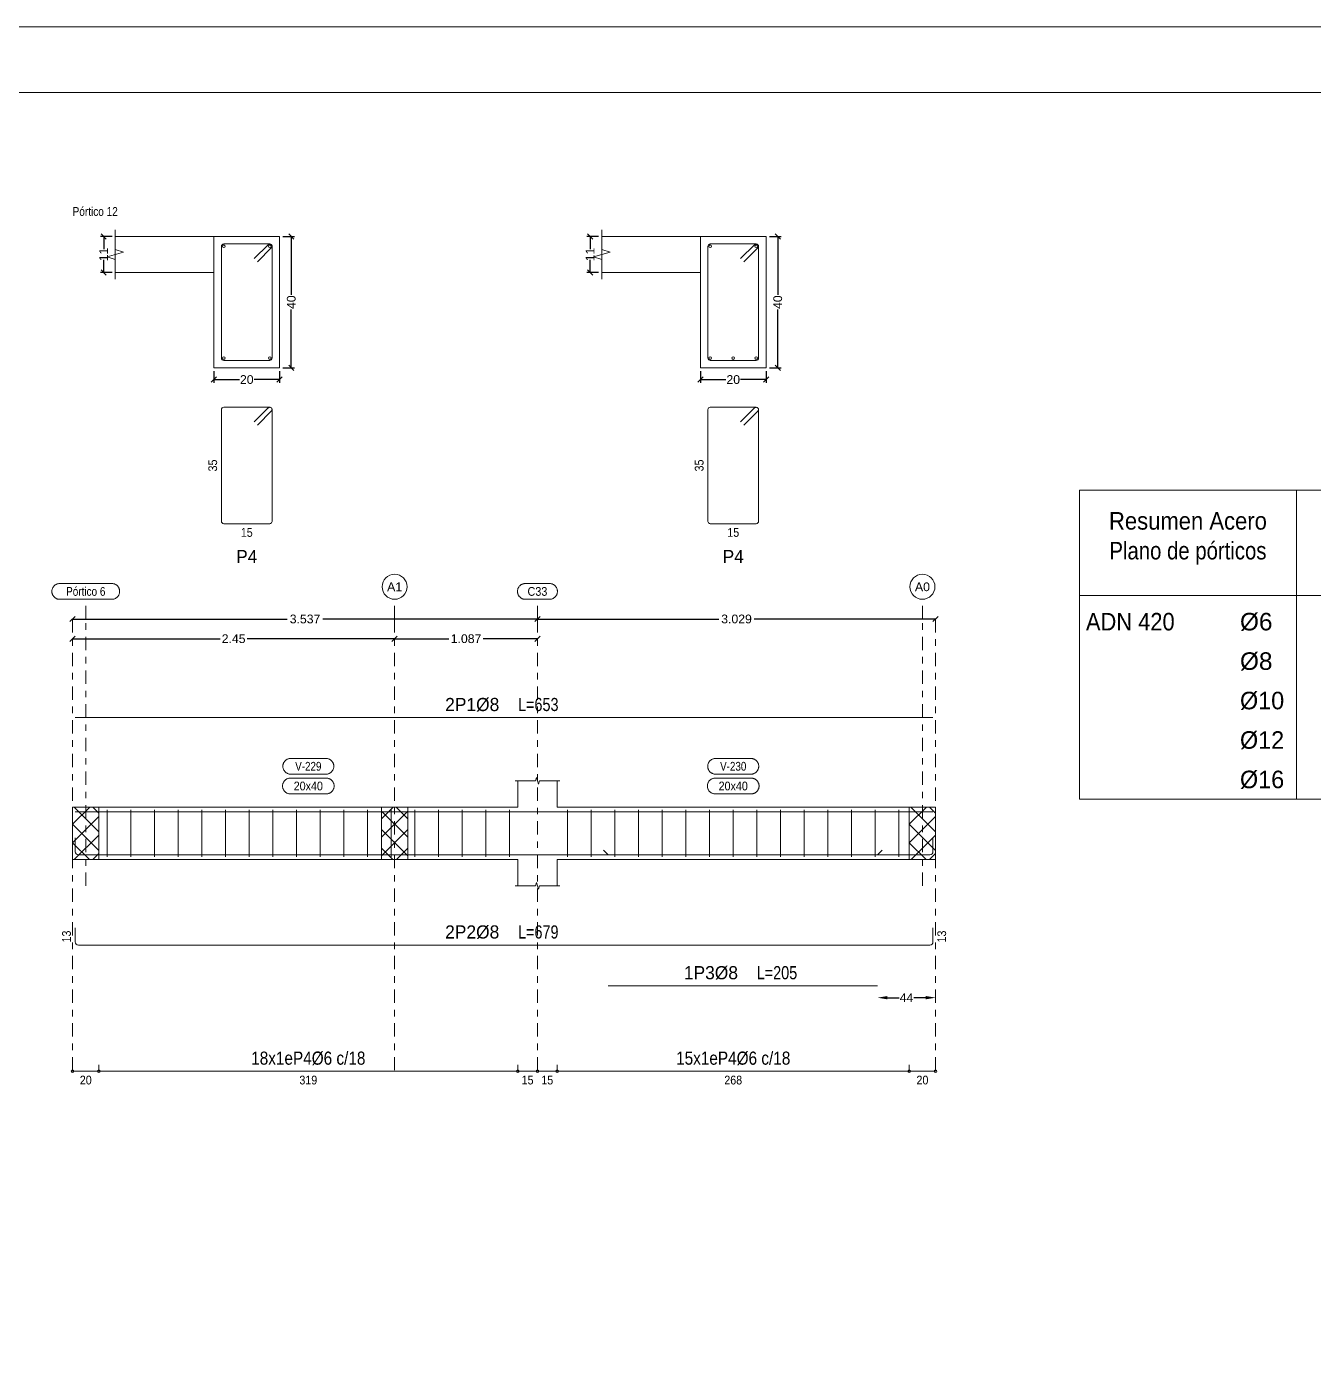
# Model space of a CAD drawing. Header units: millimetres. Extents: x 0 to 190, y -70 to 53.
# Drawn here: x 18.83 to 38.41, y -48.27 to -27.94 of the extents above; entities that cross this region are included whole.
import ezdxf
from ezdxf.enums import TextEntityAlignment as Align

# ---------------------------------------------------------------- set-up
doc = ezdxf.new("R2010")
doc.units = ezdxf.units.MM
doc.linetypes.add('CYPE_RAYAPUNTO', pattern=[0.4125, 0.2025, -0.105, 0, -0.105])
for name, color, linetype, lineweight in [('ALZ_ARM_LONG_ARM_TEXTOS', 3, 'Continuous', 9), ('ALZ_ARM_LONG_TXT_LONG', 3, 'Continuous', 9), ('ALZ_ARM_TRANS_TXT_EST', 3, 'Continuous', 9), ('ALZ_CONT_NUDOS', 122, 'Continuous', 9), ('ALZ_CONT_VIG_HORMIGON', 2, 'Continuous', 9), ('ALZ_COT_COT_ANCLAJES', 3, 'Continuous', 0), ('ALZ_COT_COT_ARM', 3, 'Continuous', 0), ('ALZ_COT_COT_EST', 3, 'Continuous', 0), ('ALZ_COT_COT_LIN_APOYOS', 2, 'CYPE_RAYAPUNTO', 0), ('ALZ_COT_LONGITUD_PROYECTADA', 122, 'Continuous', 0), ('ALZ_COT_TEXTOS_ESTRIBOS', 122, 'Continuous', 0), ('ALZ_REF_COT_LIN_AUX_COTA', 2, 'CYPE_RAYAPUNTO', 9), ('ALZ_REF_REF_NOMBRE', 3, 'Continuous', 9), ('ALZ_REF_REF_REFERENCIA', 3, 'Continuous', 9), ('ALZ_REF_REFERENCIA_PORTICO', 3, 'Continuous', 9), ('ALZ_REF_TEXTO_REF_NOMBRE', 3, 'Continuous', 9), ('ALZ_REF_TEXTO_REF_REFERENCIA', 3, 'Continuous', 9), ('ARM_LONGITUDINAL_Ø8', 32, 'Continuous', 9), ('ARM_TRANSVERSAL_Ø6', 151, 'Continuous', 9), ('RECUAD_LIMITES', 2, 'Continuous', 0), ('RECUAD_MARCO', 1, 'Continuous', 20), ('SEC_CONT_FORJADOS_SECCION', 8, 'Continuous', 9), ('SEC_CONT_VIG_HORMIGON_SECCION', 2, 'Continuous', 9), ('SEC_COTAS_SEC_DIM_VIGA', 122, 'Continuous', 0), ('SEC_COTAS_TEXTOS_DESPIECE_ESTRIBADO', 122, 'Continuous', 0), ('SEC_REF_TXT_POSICIONES_ARM_ESTRIBOS', 1, 'Continuous', 9), ('TABLAS', 1, 'Continuous', 9), ('TEXTO_TABLAS', 1, 'Continuous', 0)]:
    doc.layers.add(name, color=color, linetype=linetype, lineweight=lineweight)
doc.styles.add('CYPETXT_0.2_romans', font='arial.ttf', dxfattribs={"height": 0.133333})
doc.styles.add('CYPETXT_romans', font='arial.ttf', dxfattribs={"height": 0.2})
doc.dimstyles.new('cype_arrow', dxfattribs={"dimtxt": 0.18, "dimasz": 0.15, "dimexe": 0.05, "dimexo": 0.05, "dimgap": 0, "dimtad": 0, "dimdec": 4, "dimzin": 0, "dimdsep": 46, "dimtxsty": 'CYPETXT_0.2_romans', "dimcen": 0.09, "dimadec": 0, "dimazin": 0, "dimtfac": 1, "dimtdec": 4, "dimtofl": 0, "dimtmove": 2, "dimatfit": 3, "dimfxl": 1, "dimtolj": 1, "dimtzin": 0, "dimarcsym": 0})
doc.dimstyles.new('cype_oblique', dxfattribs={"dimtxt": 0.18, "dimasz": 0.18, "dimexe": 0.05, "dimexo": 0.05, "dimgap": 0, "dimtad": 0, "dimdec": 4, "dimzin": 0, "dimdsep": 46, "dimtxsty": 'CYPETXT_0.2_romans', "dimblk": 'OBLIQUE', "dimtsz": 0.04, "dimcen": 0.09, "dimadec": 0, "dimazin": 0, "dimtfac": 1, "dimtdec": 4, "dimtofl": 0, "dimtmove": 2, "dimatfit": 3, "dimfxl": 1, "dimtolj": 1, "dimtzin": 0, "dimarcsym": 0})

# ---------------------------------------------------------------- blocks, each defined once
blk = doc.blocks.new('*D357')
at = {"layer": 'Defpoints', "color": 0, "transparency": 16777216}
for p in [(21.679, -33.133), (22.679, -33.133), (22.679, -33.311)]:
    blk.add_point(p, dxfattribs=at)
at = {"layer": 'SEC_COTAS_SEC_DIM_VIGA', "color": 0, "lineweight": -2, "transparency": 16777216}
for p, q in [((21.639, -33.351), (21.719, -33.271)), ((21.679, -33.183), (21.679, -33.361)), ((21.679, -33.311), (22.069, -33.311)), ((22.679, -33.311), (22.29, -33.311)), ((22.639, -33.351), (22.719, -33.271)), ((22.679, -33.183), (22.679, -33.361))]:
    blk.add_line(p, q, dxfattribs=at)
at = {"layer": 'SEC_COTAS_SEC_DIM_VIGA', "color": 0, "transparency": 16777216, "insert": (22.179, -33.311), "char_height": 0.1333, "attachment_point": 5, "style": 'CYPETXT_0.2_romans'}
blk.add_mtext('\\A1;20', dxfattribs=at)
blk = doc.blocks.new('_OBLIQUE')
at = {"color": 0, "linetype": 'ByBlock', "lineweight": -2}
blk.add_line((-0.5, -0.5), (0.5, 0.5), dxfattribs=at)
blk = doc.blocks.new('*D358')
at = {"layer": 'Defpoints', "color": 0, "transparency": 16777216}
for p in [(20.002, -31.133), (20.179, -31.133), (20.179, -31.683)]:
    blk.add_point(p, dxfattribs=at)
at = {"layer": 'SEC_COTAS_SEC_DIM_VIGA', "color": 0, "lineweight": -2, "transparency": 16777216}
for p, q in [((20.042, -31.173), (19.962, -31.093)), ((20.129, -31.133), (19.952, -31.133)), ((20.002, -31.133), (20.002, -31.327)), ((20.002, -31.683), (20.002, -31.489)), ((20.129, -31.683), (19.952, -31.683)), ((20.042, -31.723), (19.962, -31.643))]:
    blk.add_line(p, q, dxfattribs=at)
at = {"layer": 'SEC_COTAS_SEC_DIM_VIGA', "color": 0, "transparency": 16777216, "insert": (20.002, -31.408), "char_height": 0.1333, "attachment_point": 5, "rotation": 90, "style": 'CYPETXT_0.2_romans'}
blk.add_mtext('\\A1;11', dxfattribs=at)
blk = doc.blocks.new('*D359')
at = {"layer": 'Defpoints', "color": 0, "transparency": 16777216}
for p in [(22.679, -31.133), (22.857, -31.133), (22.679, -33.133)]:
    blk.add_point(p, dxfattribs=at)
at = {"layer": 'SEC_COTAS_SEC_DIM_VIGA', "color": 0, "lineweight": -2, "transparency": 16777216}
for p, q in [((22.897, -31.173), (22.817, -31.093)), ((22.729, -31.133), (22.907, -31.133)), ((22.857, -31.133), (22.857, -32.023)), ((22.857, -33.133), (22.857, -32.244)), ((22.729, -33.133), (22.907, -33.133)), ((22.897, -33.173), (22.817, -33.093))]:
    blk.add_line(p, q, dxfattribs=at)
at = {"layer": 'SEC_COTAS_SEC_DIM_VIGA', "color": 0, "transparency": 16777216, "insert": (22.857, -32.133), "char_height": 0.1333, "attachment_point": 5, "rotation": 90, "style": 'CYPETXT_0.2_romans'}
blk.add_mtext('\\A1;40', dxfattribs=at)
blk = doc.blocks.new('*D360')
at = {"layer": 'Defpoints', "color": 0, "transparency": 16777216}
for p in [(29.082, -33.133), (30.082, -33.133), (30.082, -33.311)]:
    blk.add_point(p, dxfattribs=at)
at = {"layer": 'SEC_COTAS_SEC_DIM_VIGA', "color": 0, "lineweight": -2, "transparency": 16777216}
for p, q in [((29.042, -33.351), (29.122, -33.271)), ((29.082, -33.183), (29.082, -33.361)), ((29.082, -33.311), (29.471, -33.311)), ((30.082, -33.311), (29.692, -33.311)), ((30.042, -33.351), (30.122, -33.271)), ((30.082, -33.183), (30.082, -33.361))]:
    blk.add_line(p, q, dxfattribs=at)
at = {"layer": 'SEC_COTAS_SEC_DIM_VIGA', "color": 0, "transparency": 16777216, "insert": (29.582, -33.311), "char_height": 0.1333, "attachment_point": 5, "style": 'CYPETXT_0.2_romans'}
blk.add_mtext('\\A1;20', dxfattribs=at)
blk = doc.blocks.new('*D361')
at = {"layer": 'Defpoints', "color": 0, "transparency": 16777216}
for p in [(27.404, -31.133), (27.582, -31.133), (27.582, -31.683)]:
    blk.add_point(p, dxfattribs=at)
at = {"layer": 'SEC_COTAS_SEC_DIM_VIGA', "color": 0, "lineweight": -2, "transparency": 16777216}
for p, q in [((27.444, -31.173), (27.364, -31.093)), ((27.532, -31.133), (27.354, -31.133)), ((27.404, -31.133), (27.404, -31.327)), ((27.404, -31.683), (27.404, -31.489)), ((27.532, -31.683), (27.354, -31.683)), ((27.444, -31.723), (27.364, -31.643))]:
    blk.add_line(p, q, dxfattribs=at)
at = {"layer": 'SEC_COTAS_SEC_DIM_VIGA', "color": 0, "transparency": 16777216, "insert": (27.404, -31.408), "char_height": 0.1333, "attachment_point": 5, "rotation": 90, "style": 'CYPETXT_0.2_romans'}
blk.add_mtext('\\A1;11', dxfattribs=at)
blk = doc.blocks.new('*D362')
at = {"layer": 'Defpoints', "color": 0, "transparency": 16777216}
for p in [(30.082, -31.133), (30.259, -31.133), (30.082, -33.133)]:
    blk.add_point(p, dxfattribs=at)
at = {"layer": 'SEC_COTAS_SEC_DIM_VIGA', "color": 0, "lineweight": -2, "transparency": 16777216}
for p, q in [((30.299, -31.173), (30.219, -31.093)), ((30.132, -31.133), (30.309, -31.133)), ((30.259, -31.133), (30.259, -32.023)), ((30.259, -33.133), (30.259, -32.244)), ((30.132, -33.133), (30.309, -33.133)), ((30.299, -33.173), (30.219, -33.093))]:
    blk.add_line(p, q, dxfattribs=at)
at = {"layer": 'SEC_COTAS_SEC_DIM_VIGA', "color": 0, "transparency": 16777216, "insert": (30.259, -32.133), "char_height": 0.1333, "attachment_point": 5, "rotation": 90, "style": 'CYPETXT_0.2_romans'}
blk.add_mtext('\\A1;40', dxfattribs=at)
blk = doc.blocks.new('*D363')
at = {"layer": 'ALZ_COT_LONGITUD_PROYECTADA', "color": 0, "lineweight": -2, "transparency": 16777216}
for p, q in [((19.489, -37.293), (19.569, -37.213)), ((19.529, -37.253), (21.772, -37.253)), ((24.429, -37.253), (22.187, -37.253)), ((24.389, -37.293), (24.469, -37.213))]:
    blk.add_line(p, q, dxfattribs=at)
at = {"layer": 'Defpoints', "color": 0, "transparency": 16777216}
for p in [(19.529, -37.253), (19.529, -37.253), (24.429, -37.253)]:
    blk.add_point(p, dxfattribs=at)
at = {"layer": 'ALZ_COT_LONGITUD_PROYECTADA', "color": 0, "transparency": 16777216, "insert": (21.979, -37.253), "char_height": 0.1333, "attachment_point": 5, "style": 'CYPETXT_0.2_romans'}
blk.add_mtext('\\A1;2.45', dxfattribs=at)
blk = doc.blocks.new('*D364')
at = {"layer": 'ALZ_COT_LONGITUD_PROYECTADA', "color": 0, "lineweight": -2, "transparency": 16777216}
for p, q in [((24.389, -37.293), (24.469, -37.213)), ((24.429, -37.253), (25.254, -37.253)), ((26.602, -37.253), (25.777, -37.253)), ((26.562, -37.293), (26.642, -37.213))]:
    blk.add_line(p, q, dxfattribs=at)
at = {"layer": 'Defpoints', "color": 0, "transparency": 16777216}
for p in [(24.429, -37.253), (24.429, -37.253), (26.602, -37.253)]:
    blk.add_point(p, dxfattribs=at)
at = {"layer": 'ALZ_COT_LONGITUD_PROYECTADA', "color": 0, "transparency": 16777216, "insert": (25.516, -37.253), "char_height": 0.1333, "attachment_point": 5, "style": 'CYPETXT_0.2_romans'}
blk.add_mtext('\\A1;1.087', dxfattribs=at)
blk = doc.blocks.new('*D365')
at = {"layer": 'ALZ_COT_LONGITUD_PROYECTADA', "color": 0, "lineweight": -2, "transparency": 16777216}
for p, q in [((19.489, -36.993), (19.569, -36.913)), ((19.529, -36.953), (22.795, -36.953)), ((26.602, -36.953), (23.337, -36.953)), ((26.562, -36.993), (26.642, -36.913))]:
    blk.add_line(p, q, dxfattribs=at)
at = {"layer": 'Defpoints', "color": 0, "transparency": 16777216}
for p in [(19.529, -36.953), (19.529, -36.953), (26.602, -36.953)]:
    blk.add_point(p, dxfattribs=at)
at = {"layer": 'ALZ_COT_LONGITUD_PROYECTADA', "color": 0, "transparency": 16777216, "insert": (23.066, -36.953), "char_height": 0.1333, "attachment_point": 5, "style": 'CYPETXT_0.2_romans'}
blk.add_mtext('\\A1;3.537', dxfattribs=at)
blk = doc.blocks.new('*D366')
at = {"layer": 'ALZ_COT_LONGITUD_PROYECTADA', "color": 0, "lineweight": -2, "transparency": 16777216}
for p, q in [((26.562, -36.993), (26.642, -36.913)), ((26.602, -36.953), (29.361, -36.953)), ((32.661, -36.953), (29.902, -36.953)), ((32.621, -36.993), (32.701, -36.913))]:
    blk.add_line(p, q, dxfattribs=at)
at = {"layer": 'Defpoints', "color": 0, "transparency": 16777216}
for p in [(26.602, -36.953), (26.602, -36.953), (32.661, -36.953)]:
    blk.add_point(p, dxfattribs=at)
at = {"layer": 'ALZ_COT_LONGITUD_PROYECTADA', "color": 0, "transparency": 16777216, "insert": (29.632, -36.953), "char_height": 0.1333, "attachment_point": 5, "style": 'CYPETXT_0.2_romans'}
blk.add_mtext('\\A1;3.029', dxfattribs=at)
blk = doc.blocks.new('*D367')
at = {"layer": 'ALZ_COT_COT_ARM', "color": 0, "lineweight": -2, "transparency": 16777216}
for p, q in [((31.927, -42.713), (32.106, -42.713)), ((32.511, -42.713), (32.332, -42.713))]:
    blk.add_line(p, q, dxfattribs=at)
at = {"layer": 'ALZ_COT_COT_ARM', "color": 0, "transparency": 16777216}
for points in [[(31.927, -42.688), (31.927, -42.738), (31.777, -42.713)], [(32.511, -42.688), (32.511, -42.738), (32.661, -42.713)]]:
    blk.add_solid(points, dxfattribs=at)
at = {"layer": 'Defpoints', "color": 0, "transparency": 16777216}
for p in [(31.777, -42.713), (32.661, -42.713), (32.661, -42.713)]:
    blk.add_point(p, dxfattribs=at)
at = {"layer": 'ALZ_COT_COT_ARM', "color": 0, "transparency": 16777216, "insert": (32.219, -42.713), "char_height": 0.1333, "attachment_point": 5, "style": 'CYPETXT_0.2_romans'}
blk.add_mtext('\\A1;44', dxfattribs=at)

msp = doc.modelspace()

# ---------------------------------------------------------------- linework, layer by layer
at = {"layer": 'ALZ_CONT_NUDOS'}
for p, q in [((26.3023, -39.81302), (26.3023, -39.41302)), ((26.9023, -39.81302), (26.9023, -39.41302)), ((19.52925, -39.81302), (19.52925, -40.61302)), ((32.66088, -39.81302), (32.66088, -40.61302)), ((26.3023, -40.61302), (26.3023, -41.01302)), ((26.9023, -40.61302), (26.9023, -41.01302))]:
    msp.add_line(p, q, dxfattribs=at)
at = {"layer": 'ALZ_CONT_NUDOS', "lineweight": 0}
for p, q in [((19.52925, -40.07333), (19.78955, -39.81302)), ((19.92925, -40.19048), (19.55179, -39.81302)), ((19.92925, -39.90764), (19.83463, -39.81302)), ((24.22925, -39.99048), (24.40671, -39.81302)), ((24.62925, -39.99048), (24.45179, -39.81302)), ((32.26088, -40.07333), (32.52118, -39.81302)), ((32.66088, -40.19048), (32.28342, -39.81302)), ((32.66088, -39.90764), (32.56626, -39.81302)), ((19.52925, -40.35617), (19.92925, -39.95617)), ((24.22925, -40.27333), (24.62925, -39.87333)), ((24.62925, -40.27333), (24.22925, -39.87333)), ((32.26088, -40.35617), (32.66088, -39.95617)), ((19.92925, -40.47333), (19.52925, -40.07333)), ((19.55523, -40.61302), (19.92925, -40.23901)), ((24.22925, -40.55617), (24.62925, -40.15617)), ((24.62925, -40.55617), (24.22925, -40.15617)), ((32.66088, -40.47333), (32.26088, -40.07333)), ((32.28687, -40.61302), (32.66088, -40.23901)), ((19.7861, -40.61302), (19.52925, -40.35617)), ((24.40326, -40.61302), (24.22925, -40.43901)), ((24.45523, -40.61302), (24.62925, -40.43901)), ((32.51773, -40.61302), (32.26088, -40.35617)), ((19.83808, -40.61302), (19.92925, -40.52186)), ((32.56971, -40.61302), (32.66088, -40.52186))]:
    msp.add_line(p, q, dxfattribs=at)
at = {"layer": 'ALZ_CONT_NUDOS'}
for points in [[(26.2623, -39.41302), (26.5723, -39.41302), (26.5873, -39.36302), (26.6173, -39.46302), (26.6323, -39.41302), (26.9423, -39.41302)], [(19.52925, -39.81302), (19.92925, -39.81302)], [(32.26088, -39.81302), (32.66088, -39.81302)], [(19.52925, -40.61302), (19.92925, -40.61302)], [(32.26088, -40.61302), (32.66088, -40.61302)], [(26.2623, -41.01302), (26.5723, -41.01302), (26.5873, -40.96302), (26.6173, -41.06302), (26.6323, -41.01302), (26.9423, -41.01302)]]:
    msp.add_lwpolyline(points, dxfattribs=at)
at = {"layer": 'ALZ_CONT_NUDOS', "lineweight": 0}
for points in [[(19.52925, -39.81302), (19.52925, -40.61302), (19.92925, -40.61302), (19.92925, -39.81302), (19.52925, -39.81302)], [(24.22925, -39.81302), (24.22925, -40.61302), (24.62925, -40.61302), (24.62925, -39.81302), (24.22925, -39.81302)], [(32.26088, -39.81302), (32.26088, -40.61302), (32.66088, -40.61302), (32.66088, -39.81302), (32.26088, -39.81302)]]:
    msp.add_lwpolyline(points, close=True, dxfattribs=at)
at = {"layer": 'ALZ_CONT_VIG_HORMIGON'}
for p, q in [((19.92925, -39.81302), (24.42925, -39.81302)), ((24.42925, -39.81302), (26.3023, -39.81302)), ((26.9023, -39.81302), (32.26088, -39.81302)), ((19.92925, -40.61302), (24.42925, -40.61302)), ((24.42925, -40.61302), (26.3023, -40.61302)), ((26.9023, -40.61302), (32.26088, -40.61302))]:
    msp.add_line(p, q, dxfattribs=at)
at = {"layer": 'ALZ_COT_COT_EST'}
for p, q in [((19.52925, -43.83265), (19.52925, -43.73265)), ((19.92925, -43.83265), (19.92925, -43.73265)), ((26.3023, -43.83265), (26.3023, -43.73265)), ((26.6023, -43.83265), (26.6023, -43.73265)), ((26.9023, -43.83265), (26.9023, -43.73265)), ((32.26088, -43.83265), (32.26088, -43.73265))]:
    msp.add_line(p, q, dxfattribs=at)
for points in [[(19.52925, -43.83265), (19.92925, -43.83265), (19.92925, -43.73265)], [(19.92925, -43.83265), (26.3023, -43.83265), (26.3023, -43.73265)], [(26.3023, -43.83265), (26.6023, -43.83265), (26.6023, -43.73265)], [(26.6023, -43.83265), (26.9023, -43.83265), (26.9023, -43.73265)], [(26.9023, -43.83265), (32.26088, -43.83265), (32.26088, -43.73265)], [(32.26088, -43.83265), (32.66088, -43.83265), (32.66088, -43.73265)]]:
    msp.add_lwpolyline(points, dxfattribs=at)
for centre in [(19.52925, -43.83265), (19.92925, -43.83265), (19.92925, -43.83265), (26.3023, -43.83265), (26.3023, -43.83265), (26.6023, -43.83265), (26.6023, -43.83265), (26.9023, -43.83265), (26.9023, -43.83265), (32.26088, -43.83265), (32.26088, -43.83265), (32.66088, -43.83265)]:
    msp.add_circle(centre, 0.02, dxfattribs=at)
at = {"layer": 'ALZ_COT_COT_LIN_APOYOS'}
for p, q in [((19.52925, -36.95302), (19.52925, -43.83265)), ((19.52925, -36.95302), (19.52925, -43.83265)), ((24.42925, -36.95302), (24.42925, -43.83265)), ((26.6023, -36.95302), (26.6023, -43.83265)), ((26.6023, -36.95302), (26.6023, -43.83265)), ((32.66088, -36.95302), (32.66088, -43.83265))]:
    msp.add_line(p, q, dxfattribs=at)
at = {"layer": 'ALZ_REF_COT_LIN_AUX_COTA'}
for p, q in [((19.72925, -36.95302), (19.72925, -36.65302)), ((24.42925, -36.95302), (24.42925, -36.65302)), ((26.6023, -36.95302), (26.6023, -36.65302)), ((32.46088, -36.95302), (32.46088, -36.65302)), ((19.72925, -41.01302), (19.72925, -36.95302)), ((32.46088, -41.01302), (32.46088, -36.95302))]:
    msp.add_line(p, q, dxfattribs=at)
at = {"layer": 'ALZ_REF_REF_NOMBRE'}
for points in [[(23.38377, -39.07302), (23.39179, -39.07329), (23.39977, -39.0741), (23.40768, -39.07543), (23.41548, -39.07729), (23.42314, -39.07966), (23.43062, -39.08255), (23.43789, -39.08592), (23.44493, -39.08978), (23.45169, -39.09409), (23.45814, -39.09885), (23.46427, -39.10403), (23.47003, -39.1096), (23.47541, -39.11555), (23.48038, -39.12184), (23.48492, -39.12846), (23.48901, -39.13536), (23.49262, -39.14251), (23.49575, -39.1499), (23.49839, -39.15747), (23.5005, -39.16521), (23.5021, -39.17307), (23.50317, -39.18101), (23.50371, -39.18902), (23.50371, -39.19703), (23.50317, -39.20504), (23.5021, -39.21298), (23.5005, -39.22084), (23.49839, -39.22858), (23.49575, -39.23615), (23.49262, -39.24354), (23.48901, -39.25069), (23.48492, -39.25759), (23.48038, -39.26421), (23.47541, -39.2705), (23.47003, -39.27645), (23.46427, -39.28202), (23.45814, -39.2872), (23.45169, -39.29196), (23.44493, -39.29627), (23.43789, -39.30013), (23.43062, -39.3035), (23.42314, -39.30639), (23.41548, -39.30876), (23.40768, -39.31062), (23.39977, -39.31195), (23.39179, -39.31276), (23.38377, -39.31302), (22.84777, -39.31302), (22.83976, -39.31276), (22.83178, -39.31195), (22.82387, -39.31062), (22.81607, -39.30876), (22.80841, -39.30639), (22.80093, -39.3035), (22.79365, -39.30013), (22.78662, -39.29627), (22.77986, -39.29196), (22.7734, -39.2872), (22.76728, -39.28202), (22.76151, -39.27645), (22.75613, -39.2705), (22.75116, -39.26421), (22.74663, -39.25759), (22.74254, -39.25069), (22.73892, -39.24354), (22.73579, -39.23615), (22.73316, -39.22858), (22.73104, -39.22084), (22.72944, -39.21298), (22.72838, -39.20504), (22.72784, -39.19703), (22.72784, -39.18902), (22.72838, -39.18101), (22.72944, -39.17307), (22.73104, -39.16521), (22.73316, -39.15747), (22.73579, -39.1499), (22.73892, -39.14251), (22.74254, -39.13536), (22.74663, -39.12846), (22.75116, -39.12184), (22.75613, -39.11555), (22.76151, -39.1096), (22.76728, -39.10403), (22.7734, -39.09885), (22.77986, -39.09409), (22.78662, -39.08978), (22.79365, -39.08592), (22.80093, -39.08255), (22.80841, -39.07966), (22.81607, -39.07729), (22.82387, -39.07543), (22.83178, -39.0741), (22.83976, -39.07329), (22.84777, -39.07302), (23.38377, -39.07302)], [(29.84959, -39.07302), (29.8576, -39.07329), (29.86558, -39.0741), (29.87349, -39.07543), (29.88129, -39.07729), (29.88895, -39.07966), (29.89644, -39.08255), (29.90371, -39.08592), (29.91074, -39.08978), (29.9175, -39.09409), (29.92396, -39.09885), (29.93008, -39.10403), (29.93585, -39.1096), (29.94123, -39.11555), (29.9462, -39.12184), (29.95074, -39.12846), (29.95482, -39.13536), (29.95844, -39.14251), (29.96157, -39.1499), (29.9642, -39.15747), (29.96632, -39.16521), (29.96792, -39.17307), (29.96899, -39.18101), (29.96952, -39.18902), (29.96952, -39.19703), (29.96899, -39.20504), (29.96792, -39.21298), (29.96632, -39.22084), (29.9642, -39.22858), (29.96157, -39.23615), (29.95844, -39.24354), (29.95482, -39.25069), (29.95074, -39.25759), (29.9462, -39.26421), (29.94123, -39.2705), (29.93585, -39.27645), (29.93008, -39.28202), (29.92396, -39.2872), (29.9175, -39.29196), (29.91074, -39.29627), (29.90371, -39.30013), (29.89644, -39.3035), (29.88895, -39.30639), (29.88129, -39.30876), (29.87349, -39.31062), (29.86558, -39.31195), (29.8576, -39.31276), (29.84959, -39.31302), (29.31359, -39.31302), (29.30557, -39.31276), (29.29759, -39.31195), (29.28969, -39.31062), (29.28189, -39.30876), (29.27423, -39.30639), (29.26674, -39.3035), (29.25947, -39.30013), (29.25244, -39.29627), (29.24568, -39.29196), (29.23922, -39.2872), (29.2331, -39.28202), (29.22733, -39.27645), (29.22195, -39.2705), (29.21698, -39.26421), (29.21244, -39.25759), (29.20836, -39.25069), (29.20474, -39.24354), (29.20161, -39.23615), (29.19898, -39.22858), (29.19686, -39.22084), (29.19526, -39.21298), (29.19419, -39.20504), (29.19366, -39.19703), (29.19366, -39.18902), (29.19419, -39.18101), (29.19526, -39.17307), (29.19686, -39.16521), (29.19898, -39.15747), (29.20161, -39.1499), (29.20474, -39.14251), (29.20836, -39.13536), (29.21244, -39.12846), (29.21698, -39.12184), (29.22195, -39.11555), (29.22733, -39.1096), (29.2331, -39.10403), (29.23922, -39.09885), (29.24568, -39.09409), (29.25244, -39.08978), (29.25947, -39.08592), (29.26674, -39.08255), (29.27423, -39.07966), (29.28189, -39.07729), (29.28969, -39.07543), (29.29759, -39.0741), (29.30557, -39.07329), (29.31359, -39.07302), (29.84959, -39.07302)], [(23.38877, -39.37302), (23.39679, -39.37329), (23.40477, -39.3741), (23.41268, -39.37543), (23.42048, -39.37729), (23.42814, -39.37966), (23.43562, -39.38255), (23.44289, -39.38592), (23.44993, -39.38978), (23.45669, -39.39409), (23.46314, -39.39885), (23.46927, -39.40403), (23.47503, -39.4096), (23.48041, -39.41555), (23.48538, -39.42184), (23.48992, -39.42846), (23.49401, -39.43536), (23.49762, -39.44251), (23.50075, -39.4499), (23.50339, -39.45747), (23.5055, -39.46521), (23.5071, -39.47307), (23.50817, -39.48101), (23.50871, -39.48902), (23.50871, -39.49703), (23.50817, -39.50504), (23.5071, -39.51298), (23.5055, -39.52084), (23.50339, -39.52858), (23.50075, -39.53615), (23.49762, -39.54354), (23.49401, -39.55069), (23.48992, -39.55759), (23.48538, -39.56421), (23.48041, -39.5705), (23.47503, -39.57645), (23.46927, -39.58202), (23.46314, -39.5872), (23.45669, -39.59196), (23.44993, -39.59627), (23.44289, -39.60013), (23.43562, -39.6035), (23.42814, -39.60639), (23.42048, -39.60876), (23.41268, -39.61062), (23.40477, -39.61195), (23.39679, -39.61276), (23.38877, -39.61302), (22.84277, -39.61302), (22.83476, -39.61276), (22.82678, -39.61195), (22.81887, -39.61062), (22.81107, -39.60876), (22.80341, -39.60639), (22.79593, -39.6035), (22.78865, -39.60013), (22.78162, -39.59627), (22.77486, -39.59196), (22.7684, -39.5872), (22.76228, -39.58202), (22.75651, -39.57645), (22.75113, -39.5705), (22.74616, -39.56421), (22.74163, -39.55759), (22.73754, -39.55069), (22.73392, -39.54354), (22.73079, -39.53615), (22.72816, -39.52858), (22.72604, -39.52084), (22.72444, -39.51298), (22.72338, -39.50504), (22.72284, -39.49703), (22.72284, -39.48902), (22.72338, -39.48101), (22.72444, -39.47307), (22.72604, -39.46521), (22.72816, -39.45747), (22.73079, -39.4499), (22.73392, -39.44251), (22.73754, -39.43536), (22.74163, -39.42846), (22.74616, -39.42184), (22.75113, -39.41555), (22.75651, -39.4096), (22.76228, -39.40403), (22.7684, -39.39885), (22.77486, -39.39409), (22.78162, -39.38978), (22.78865, -39.38592), (22.79593, -39.38255), (22.80341, -39.37966), (22.81107, -39.37729), (22.81887, -39.37543), (22.82678, -39.3741), (22.83476, -39.37329), (22.84277, -39.37302), (23.38877, -39.37302)], [(29.85459, -39.37302), (29.8626, -39.37329), (29.87058, -39.3741), (29.87849, -39.37543), (29.88629, -39.37729), (29.89395, -39.37966), (29.90144, -39.38255), (29.90871, -39.38592), (29.91574, -39.38978), (29.9225, -39.39409), (29.92896, -39.39885), (29.93508, -39.40403), (29.94085, -39.4096), (29.94623, -39.41555), (29.9512, -39.42184), (29.95574, -39.42846), (29.95982, -39.43536), (29.96344, -39.44251), (29.96657, -39.4499), (29.9692, -39.45747), (29.97132, -39.46521), (29.97292, -39.47307), (29.97399, -39.48101), (29.97452, -39.48902), (29.97452, -39.49703), (29.97399, -39.50504), (29.97292, -39.51298), (29.97132, -39.52084), (29.9692, -39.52858), (29.96657, -39.53615), (29.96344, -39.54354), (29.95982, -39.55069), (29.95574, -39.55759), (29.9512, -39.56421), (29.94623, -39.5705), (29.94085, -39.57645), (29.93508, -39.58202), (29.92896, -39.5872), (29.9225, -39.59196), (29.91574, -39.59627), (29.90871, -39.60013), (29.90144, -39.6035), (29.89395, -39.60639), (29.88629, -39.60876), (29.87849, -39.61062), (29.87058, -39.61195), (29.8626, -39.61276), (29.85459, -39.61302), (29.30859, -39.61302), (29.30057, -39.61276), (29.29259, -39.61195), (29.28469, -39.61062), (29.27689, -39.60876), (29.26923, -39.60639), (29.26174, -39.6035), (29.25447, -39.60013), (29.24744, -39.59627), (29.24068, -39.59196), (29.23422, -39.5872), (29.2281, -39.58202), (29.22233, -39.57645), (29.21695, -39.5705), (29.21198, -39.56421), (29.20744, -39.55759), (29.20336, -39.55069), (29.19974, -39.54354), (29.19661, -39.53615), (29.19398, -39.52858), (29.19186, -39.52084), (29.19026, -39.51298), (29.18919, -39.50504), (29.18866, -39.49703), (29.18866, -39.48902), (29.18919, -39.48101), (29.19026, -39.47307), (29.19186, -39.46521), (29.19398, -39.45747), (29.19661, -39.4499), (29.19974, -39.44251), (29.20336, -39.43536), (29.20744, -39.42846), (29.21198, -39.42184), (29.21695, -39.41555), (29.22233, -39.4096), (29.2281, -39.40403), (29.23422, -39.39885), (29.24068, -39.39409), (29.24744, -39.38978), (29.25447, -39.38592), (29.26174, -39.38255), (29.26923, -39.37966), (29.27689, -39.37729), (29.28469, -39.37543), (29.29259, -39.3741), (29.30057, -39.37329), (29.30859, -39.37302), (29.85459, -39.37302)]]:
    msp.add_lwpolyline(points, close=True, dxfattribs=at)
at = {"layer": 'ALZ_REF_REF_REFERENCIA'}
for points in [[(20.12525, -36.41302), (20.13326, -36.41329), (20.14124, -36.4141), (20.14915, -36.41543), (20.15695, -36.41729), (20.16461, -36.41966), (20.17209, -36.42255), (20.17937, -36.42592), (20.1864, -36.42978), (20.19316, -36.43409), (20.19962, -36.43885), (20.20574, -36.44403), (20.2115, -36.4496), (20.21688, -36.45555), (20.22185, -36.46184), (20.22639, -36.46846), (20.23048, -36.47536), (20.2341, -36.48251), (20.23723, -36.4899), (20.23986, -36.49747), (20.24198, -36.50521), (20.24357, -36.51307), (20.24464, -36.52101), (20.24518, -36.52902), (20.24518, -36.53703), (20.24464, -36.54504), (20.24357, -36.55298), (20.24198, -36.56084), (20.23986, -36.56858), (20.23723, -36.57615), (20.2341, -36.58354), (20.23048, -36.59069), (20.22639, -36.59759), (20.22185, -36.60421), (20.21688, -36.6105), (20.2115, -36.61645), (20.20574, -36.62202), (20.19962, -36.6272), (20.19316, -36.63196), (20.1864, -36.63627), (20.17937, -36.64013), (20.17209, -36.6435), (20.16461, -36.64639), (20.15695, -36.64876), (20.14915, -36.65062), (20.14124, -36.65195), (20.13326, -36.65276), (20.12525, -36.65302), (19.33325, -36.65302), (19.32523, -36.65276), (19.31725, -36.65195), (19.30934, -36.65062), (19.30154, -36.64876), (19.29388, -36.64639), (19.2864, -36.6435), (19.27912, -36.64013), (19.27209, -36.63627), (19.26533, -36.63196), (19.25888, -36.6272), (19.25275, -36.62202), (19.24699, -36.61645), (19.24161, -36.6105), (19.23664, -36.60421), (19.2321, -36.59759), (19.22801, -36.59069), (19.2244, -36.58354), (19.22126, -36.57615), (19.21863, -36.56858), (19.21651, -36.56084), (19.21492, -36.55298), (19.21385, -36.54504), (19.21331, -36.53703), (19.21331, -36.52902), (19.21385, -36.52101), (19.21492, -36.51307), (19.21651, -36.50521), (19.21863, -36.49747), (19.22126, -36.4899), (19.2244, -36.48251), (19.22801, -36.47536), (19.2321, -36.46846), (19.23664, -36.46184), (19.24161, -36.45555), (19.24699, -36.4496), (19.25275, -36.44403), (19.25888, -36.43885), (19.26533, -36.43409), (19.27209, -36.42978), (19.27912, -36.42592), (19.2864, -36.42255), (19.29388, -36.41966), (19.30154, -36.41729), (19.30934, -36.41543), (19.31725, -36.4141), (19.32523, -36.41329), (19.33325, -36.41302), (20.12525, -36.41302)], [(26.7863, -36.41302), (26.79431, -36.41329), (26.80229, -36.4141), (26.8102, -36.41543), (26.818, -36.41729), (26.82566, -36.41966), (26.83315, -36.42255), (26.84042, -36.42592), (26.84745, -36.42978), (26.85421, -36.43409), (26.86067, -36.43885), (26.86679, -36.44403), (26.87256, -36.4496), (26.87794, -36.45555), (26.88291, -36.46184), (26.88745, -36.46846), (26.89153, -36.47536), (26.89515, -36.48251), (26.89828, -36.4899), (26.90091, -36.49747), (26.90303, -36.50521), (26.90463, -36.51307), (26.9057, -36.52101), (26.90623, -36.52902), (26.90623, -36.53703), (26.9057, -36.54504), (26.90463, -36.55298), (26.90303, -36.56084), (26.90091, -36.56858), (26.89828, -36.57615), (26.89515, -36.58354), (26.89153, -36.59069), (26.88745, -36.59759), (26.88291, -36.60421), (26.87794, -36.6105), (26.87256, -36.61645), (26.86679, -36.62202), (26.86067, -36.6272), (26.85421, -36.63196), (26.84745, -36.63627), (26.84042, -36.64013), (26.83315, -36.6435), (26.82566, -36.64639), (26.818, -36.64876), (26.8102, -36.65062), (26.80229, -36.65195), (26.79431, -36.65276), (26.7863, -36.65302), (26.4183, -36.65302), (26.41028, -36.65276), (26.40231, -36.65195), (26.3944, -36.65062), (26.3866, -36.64876), (26.37894, -36.64639), (26.37145, -36.6435), (26.36418, -36.64013), (26.35715, -36.63627), (26.35039, -36.63196), (26.34393, -36.6272), (26.33781, -36.62202), (26.33204, -36.61645), (26.32666, -36.6105), (26.32169, -36.60421), (26.31715, -36.59759), (26.31307, -36.59069), (26.30945, -36.58354), (26.30632, -36.57615), (26.30369, -36.56858), (26.30157, -36.56084), (26.29997, -36.55298), (26.2989, -36.54504), (26.29837, -36.53703), (26.29837, -36.52902), (26.2989, -36.52101), (26.29997, -36.51307), (26.30157, -36.50521), (26.30369, -36.49747), (26.30632, -36.4899), (26.30945, -36.48251), (26.31307, -36.47536), (26.31715, -36.46846), (26.32169, -36.46184), (26.32666, -36.45555), (26.33204, -36.4496), (26.33781, -36.44403), (26.34393, -36.43885), (26.35039, -36.43409), (26.35715, -36.42978), (26.36418, -36.42592), (26.37145, -36.42255), (26.37894, -36.41966), (26.3866, -36.41729), (26.3944, -36.41543), (26.40231, -36.4141), (26.41028, -36.41329), (26.4183, -36.41302), (26.7863, -36.41302)]]:
    msp.add_lwpolyline(points, close=True, dxfattribs=at)
for centre in [(24.42925, -36.4628), (32.46088, -36.4628)]:
    msp.add_circle(centre, 0.19023, dxfattribs=at)
at = {"layer": 'ARM_LONGITUDINAL_Ø8'}
for p, q in [((27.6773, -40.54102), (27.60659, -40.47031)), ((31.7773, -40.54102), (31.84801, -40.47031))]:
    msp.add_line(p, q, dxfattribs=at)
for points in [[(32.62088, -38.45302), (19.56925, -38.45302)], [(32.62088, -39.88502), (19.56925, -39.88502)], [(32.62088, -40.28102), (32.62088, -40.49302), (32.61723, -40.51139), (32.60682, -40.52697), (32.59125, -40.53737), (32.57288, -40.54102), (19.61725, -40.54102), (19.59888, -40.53737), (19.5833, -40.52697), (19.5729, -40.51139), (19.56925, -40.49302), (19.56925, -40.28102)], [(27.6773, -40.54102), (31.7773, -40.54102)], [(32.62088, -41.65302), (32.62088, -41.86502), (32.61723, -41.88339), (32.60682, -41.89897), (32.59125, -41.90937), (32.57288, -41.91302), (19.61725, -41.91302), (19.59888, -41.90937), (19.5833, -41.89897), (19.5729, -41.88339), (19.56925, -41.86502), (19.56925, -41.65302)], [(27.6773, -42.53302), (31.7773, -42.53302)]]:
    msp.add_lwpolyline(points, dxfattribs=at)
for centre in [(21.82925, -31.28324), (22.52925, -31.28324), (29.23159, -31.28324), (29.93159, -31.28324), (21.82925, -32.98324), (22.52925, -32.98324), (29.23159, -32.98324), (29.58159, -32.98324), (29.93159, -32.98324)]:
    msp.add_circle(centre, 0.02, dxfattribs=at)
at = {"layer": 'ARM_TRANSVERSAL_Ø6'}
for p, q in [((20.05577, -39.85302), (20.05577, -40.57302)), ((20.41577, -39.85302), (20.41577, -40.57302)), ((20.77577, -39.85302), (20.77577, -40.57302)), ((21.13577, -39.85302), (21.13577, -40.57302)), ((21.49577, -39.85302), (21.49577, -40.57302)), ((21.85577, -39.85302), (21.85577, -40.57302)), ((22.21577, -39.85302), (22.21577, -40.57302)), ((22.57577, -39.85302), (22.57577, -40.57302)), ((22.93577, -39.85302), (22.93577, -40.57302)), ((23.29577, -39.85302), (23.29577, -40.57302)), ((23.65577, -39.85302), (23.65577, -40.57302)), ((24.01577, -39.85302), (24.01577, -40.57302)), ((24.37577, -39.85302), (24.37577, -40.57302)), ((24.73577, -39.85302), (24.73577, -40.57302)), ((25.09577, -39.85302), (25.09577, -40.57302)), ((25.45577, -39.85302), (25.45577, -40.57302)), ((25.81577, -39.85302), (25.81577, -40.57302)), ((26.17577, -39.85302), (26.17577, -40.57302)), ((27.06159, -39.85302), (27.06159, -40.57302)), ((27.42159, -39.85302), (27.42159, -40.57302)), ((27.78159, -39.85302), (27.78159, -40.57302)), ((28.14159, -39.85302), (28.14159, -40.57302)), ((28.50159, -39.85302), (28.50159, -40.57302)), ((28.86159, -39.85302), (28.86159, -40.57302)), ((29.22159, -39.85302), (29.22159, -40.57302)), ((29.58159, -39.85302), (29.58159, -40.57302)), ((29.94159, -39.85302), (29.94159, -40.57302)), ((30.30159, -39.85302), (30.30159, -40.57302)), ((30.66159, -39.85302), (30.66159, -40.57302)), ((31.02159, -39.85302), (31.02159, -40.57302)), ((31.38159, -39.85302), (31.38159, -40.57302)), ((31.74159, -39.85302), (31.74159, -40.57302)), ((32.10159, -39.85302), (32.10159, -40.57302))]:
    msp.add_line(p, q, dxfattribs=at)
for points in [[(22.34186, -31.52012), (22.55756, -31.30381), (22.56043, -31.29913), (22.56253, -31.29406), (22.56382, -31.28872), (22.56425, -31.28324), (22.56357, -31.27641), (22.56158, -31.26985), (22.55835, -31.2638), (22.55399, -31.25849), (22.54869, -31.25414), (22.54264, -31.2509), (22.53607, -31.24891), (22.52925, -31.24824), (21.82925, -31.24824), (21.81585, -31.2509), (21.8045, -31.25849), (21.79691, -31.26985), (21.79425, -31.28324), (21.79425, -32.98324), (21.79691, -32.99663), (21.8045, -33.00799), (21.81585, -33.01558), (21.82925, -33.01824), (22.52925, -33.01824), (22.54264, -33.01558), (22.55399, -33.00799), (22.56158, -32.99663), (22.56425, -32.98324), (22.56425, -31.28324), (22.56357, -31.27641), (22.56158, -31.26985), (22.55835, -31.2638), (22.55399, -31.25849), (22.54869, -31.25414), (22.54264, -31.2509), (22.53607, -31.24891), (22.52925, -31.24824), (22.52242, -31.24891), (22.51585, -31.2509), (22.5098, -31.25414), (22.5045, -31.25849), (22.29237, -31.47062)], [(29.74421, -31.52012), (29.9599, -31.30381), (29.96277, -31.29913), (29.96488, -31.29406), (29.96616, -31.28872), (29.96659, -31.28324), (29.96592, -31.27641), (29.96393, -31.26985), (29.96069, -31.2638), (29.95634, -31.25849), (29.95103, -31.25414), (29.94498, -31.2509), (29.93842, -31.24891), (29.93159, -31.24824), (29.23159, -31.24824), (29.2182, -31.2509), (29.20684, -31.25849), (29.19925, -31.26985), (29.19659, -31.28324), (29.19659, -32.98324), (29.19925, -32.99663), (29.20684, -33.00799), (29.2182, -33.01558), (29.23159, -33.01824), (29.93159, -33.01824), (29.94498, -33.01558), (29.95634, -33.00799), (29.96393, -32.99663), (29.96659, -32.98324), (29.96659, -31.28324), (29.96592, -31.27641), (29.96393, -31.26985), (29.96069, -31.2638), (29.95634, -31.25849), (29.95103, -31.25414), (29.94498, -31.2509), (29.93842, -31.24891), (29.93159, -31.24824), (29.92476, -31.24891), (29.9182, -31.2509), (29.91214, -31.25414), (29.90684, -31.25849), (29.69471, -31.47062)], [(22.34186, -34.00445), (22.55756, -33.78815), (22.56043, -33.78346), (22.56253, -33.77839), (22.56382, -33.77305), (22.56425, -33.76757), (22.56357, -33.76075), (22.56158, -33.75418), (22.55835, -33.74813), (22.55399, -33.74283), (22.54869, -33.73847), (22.54264, -33.73524), (22.53607, -33.73325), (22.52925, -33.73257), (21.82925, -33.73257), (21.81585, -33.73524), (21.8045, -33.74283), (21.79691, -33.75418), (21.79425, -33.76757), (21.79425, -35.46757), (21.79691, -35.48097), (21.8045, -35.49232), (21.81585, -35.49991), (21.82925, -35.50257), (22.52925, -35.50257), (22.54264, -35.49991), (22.55399, -35.49232), (22.56158, -35.48097), (22.56425, -35.46757), (22.56425, -33.76757), (22.56357, -33.76075), (22.56158, -33.75418), (22.55835, -33.74813), (22.55399, -33.74283), (22.54869, -33.73847), (22.54264, -33.73524), (22.53607, -33.73325), (22.52925, -33.73257), (22.52242, -33.73325), (22.51585, -33.73524), (22.5098, -33.73847), (22.5045, -33.74283), (22.29237, -33.95496)], [(29.74421, -34.00445), (29.9599, -33.78815), (29.96277, -33.78346), (29.96488, -33.77839), (29.96616, -33.77305), (29.96659, -33.76757), (29.96592, -33.76075), (29.96393, -33.75418), (29.96069, -33.74813), (29.95634, -33.74283), (29.95103, -33.73847), (29.94498, -33.73524), (29.93842, -33.73325), (29.93159, -33.73257), (29.23159, -33.73257), (29.2182, -33.73524), (29.20684, -33.74283), (29.19925, -33.75418), (29.19659, -33.76757), (29.19659, -35.46757), (29.19925, -35.48097), (29.20684, -35.49232), (29.2182, -35.49991), (29.23159, -35.50257), (29.93159, -35.50257), (29.94498, -35.49991), (29.95634, -35.49232), (29.96393, -35.48097), (29.96659, -35.46757), (29.96659, -33.76757), (29.96592, -33.76075), (29.96393, -33.75418), (29.96069, -33.74813), (29.95634, -33.74283), (29.95103, -33.73847), (29.94498, -33.73524), (29.93842, -33.73325), (29.93159, -33.73257), (29.92476, -33.73325), (29.9182, -33.73524), (29.91214, -33.73847), (29.90684, -33.74283), (29.69471, -33.95496)]]:
    msp.add_lwpolyline(points, dxfattribs=at)
at = {"layer": 'RECUAD_LIMITES'}
msp.add_lwpolyline([(0.27904, -69.94324), (59.67904, -69.94324), (59.67904, -27.94324), (0.27904, -27.94324), (0.27904, -69.94324)], close=True, dxfattribs=at)
at = {"layer": 'RECUAD_MARCO'}
msp.add_lwpolyline([(2.77904, -68.94324), (58.67904, -68.94324), (58.67904, -28.94324), (2.77904, -28.94324), (2.77904, -68.94324)], close=True, dxfattribs=at)
at = {"layer": 'SEC_CONT_FORJADOS_SECCION'}
for points in [[(20.17925, -31.78324), (20.17925, -31.48324), (20.05425, -31.44574), (20.30425, -31.37074), (20.17925, -31.33324), (20.17925, -31.03324)], [(27.58159, -31.78324), (27.58159, -31.48324), (27.45659, -31.44574), (27.70659, -31.37074), (27.58159, -31.33324), (27.58159, -31.03324)], [(20.17925, -31.68324), (21.67925, -31.68324), (21.67925, -31.13324), (20.17925, -31.13324)], [(27.58159, -31.68324), (29.08159, -31.68324), (29.08159, -31.13324), (27.58159, -31.13324)]]:
    msp.add_lwpolyline(points, dxfattribs=at)
at = {"layer": 'SEC_CONT_FORJADOS_SECCION', "color": 254, "true_color": 0xdad7d3}
for points in [[(20.17925, -31.68324), (21.67925, -31.68324), (21.67925, -31.13324), (20.17925, -31.13324)], [(27.58159, -31.68324), (29.08159, -31.68324), (29.08159, -31.13324), (27.58159, -31.13324)]]:
    msp.add_lwpolyline(points, close=True, dxfattribs=at)
at = {"layer": 'SEC_CONT_VIG_HORMIGON_SECCION'}
for points in [[(22.67925, -31.13324), (21.67925, -31.13324), (21.67925, -33.13324), (22.67925, -33.13324), (22.67925, -31.13324)], [(30.08159, -31.13324), (29.08159, -31.13324), (29.08159, -33.13324), (30.08159, -33.13324), (30.08159, -31.13324)]]:
    msp.add_lwpolyline(points, close=True, dxfattribs=at)
at = {"layer": 'TABLAS'}
for p, q in [((38.15289, -39.69302), (38.15289, -34.99302)), ((34.84889, -36.59302), (43.47689, -36.59302))]:
    msp.add_line(p, q, dxfattribs=at)
msp.add_lwpolyline([(34.84889, -39.69302), (43.47689, -39.69302), (43.47689, -34.99302), (34.84889, -34.99302), (34.84889, -39.69302)], close=True, dxfattribs=at)

# ---------------------------------------------------------------- texts
at = {"layer": 'ALZ_ARM_LONG_ARM_TEXTOS', "style": 'CYPETXT_romans', "width": 0.947337}
for s, p in [('2P1%%c8', (25.61006, -38.35302)), ('2P2%%c8', (25.61006, -41.81302)), ('1P3%%c8', (29.2423, -42.43302))]:
    msp.add_text(s, height=0.2, dxfattribs=at).set_placement(p, align=Align.CENTER)
at = {"layer": 'ALZ_ARM_LONG_TXT_LONG', "style": 'CYPETXT_romans', "width": 0.785606}
for s, p in [(' L=653', (26.58456, -38.35302)), (' L=679', (26.58456, -41.81302)), (' L=205', (30.2168, -42.43302))]:
    msp.add_text(s, height=0.2, dxfattribs=at).set_placement(p, align=Align.CENTER)
at = {"layer": 'ALZ_ARM_TRANS_TXT_EST', "style": 'CYPETXT_romans', "width": 0.835132}
for s, p in [('18x1eP4%%c6 c/18', (23.11577, -43.73265)), ('15x1eP4%%c6 c/18', (29.58159, -43.73265))]:
    msp.add_text(s, height=0.2, dxfattribs=at).set_placement(p, align=Align.CENTER)
at = {"layer": 'ALZ_COT_COT_ANCLAJES', "style": 'CYPETXT_romans', "width": 0.872274}
msp.add_text('13', height=0.133333, rotation=90, dxfattribs=at).set_placement((19.50258, -41.78302), align=Align.CENTER)
msp.add_text('13', height=0.133333, rotation=90, dxfattribs=at).set_placement((32.68755, -41.78302), align=Align.TOP_CENTER)
at = {"layer": 'ALZ_COT_TEXTOS_ESTRIBOS', "style": 'CYPETXT_romans', "width": 0.872274}
for s, p in [('20', (19.72925, -43.89932)), ('319', (23.11577, -43.89932)), ('15', (26.4523, -43.89932)), ('15', (26.7523, -43.89932)), ('268', (29.58159, -43.89932)), ('20', (32.46088, -43.89932))]:
    msp.add_text(s, height=0.133333, dxfattribs=at).set_placement(p, align=Align.TOP_CENTER)
at = {"layer": 'ALZ_REF_REFERENCIA_PORTICO', "style": 'CYPETXT_romans', "width": 0.820327}
msp.add_text('Pórtico 12', height=0.133333, dxfattribs=at).set_placement((19.52925, -30.75324), align=Align.MIDDLE_LEFT)
at = {"layer": 'ALZ_REF_TEXTO_REF_NOMBRE', "style": 'CYPETXT_romans'}
for s, width, p in [('V-229', 0.803518, (23.11577, -39.19302)), ('V-230', 0.803518, (29.58159, -39.19302)), ('20x40', 0.876123, (23.11577, -39.49302)), ('20x40', 0.876123, (29.58159, -39.49302))]:
    msp.add_text(s, height=0.133333, dxfattribs=dict(at, width=width)).set_placement(p, align=Align.MIDDLE_CENTER)
at = {"layer": 'ALZ_REF_TEXTO_REF_REFERENCIA', "style": 'CYPETXT_romans'}
for s, width, p in [('Pórtico 6', 0.813476, (19.72925, -36.53302)), ('A1', 1.007096, (24.42925, -36.4628)), ('C33', 0.8832, (26.6023, -36.53302)), ('A0', 1.007096, (32.46088, -36.4628))]:
    msp.add_text(s, height=0.133333, dxfattribs=dict(at, width=width)).set_placement(p, align=Align.MIDDLE_CENTER)
at = {"layer": 'SEC_COTAS_TEXTOS_DESPIECE_ESTRIBADO', "style": 'CYPETXT_romans', "width": 0.872274}
for p in [(21.72758, -34.61757), (29.12992, -34.61757)]:
    msp.add_text('35', height=0.133333, rotation=90, dxfattribs=at).set_placement(p, align=Align.CENTER)
for p in [(22.17925, -35.56924), (29.58159, -35.56924)]:
    msp.add_text('15', height=0.133333, dxfattribs=at).set_placement(p, align=Align.TOP_CENTER)
at = {"layer": 'SEC_REF_TXT_POSICIONES_ARM_ESTRIBOS', "style": 'CYPETXT_romans', "width": 0.935124}
for p in [(22.17925, -36.00257), (29.58159, -36.00257)]:
    msp.add_text('P4', height=0.2, dxfattribs=at).set_placement(p, align=Align.MIDDLE_CENTER)
at = {"layer": 'TEXTO_TABLAS', "style": 'CYPETXT_romans'}
for s, width, p in [('Resumen Acero', 0.899775, (36.50089, -35.45969)), ('Plano de pórticos', 0.830361, (36.50089, -35.91302))]:
    msp.add_text(s, height=0.2666667, dxfattribs=dict(at, width=width)).set_placement(p, align=Align.MIDDLE_CENTER)
for s, width, p in [('ADN 420', 0.893197, (34.94889, -36.99302)), ('%%c6', 0.99505, (37.29289, -36.99302)), ('%%c8', 0.99505, (37.29289, -37.59302)), ('%%c10', 0.955414, (37.29289, -38.19302)), ('%%c12', 0.955414, (37.29289, -38.79302)), ('%%c16', 0.955414, (37.29289, -39.39302))]:
    msp.add_text(s, height=0.266667, dxfattribs=dict(at, width=width)).set_placement(p, align=Align.MIDDLE_LEFT)

# ---------------------------------------------------------------- dimensions: what is measured, and where the dimension line sits
at = {"layer": 'ALZ_COT_COT_ARM'}
dim = msp.add_aligned_dim(p1=(31.7773, -42.71302), p2=(32.66088, -42.71302), distance=0, text='44', dimstyle='cype_arrow', override={"dimexe": 0, "dimexo": 0}, dxfattribs=at)
dim.commit()
dim.dimension.update_dxf_attribs({"geometry": '*D367', "text_midpoint": (32.21909, -42.71302)})
at = {"layer": 'ALZ_COT_LONGITUD_PROYECTADA'}
for p1, p2, text, picture, middle in [((26.6023, -36.95302), (19.52925, -36.95302), '3.537', '*D365', (23.06577, -36.95302)), ((32.66088, -36.95302), (26.6023, -36.95302), '3.029', '*D366', (29.63159, -36.95302)), ((24.42925, -37.25302), (19.52925, -37.25302), '2.45', '*D363', (21.97925, -37.25302)), ((26.6023, -37.25302), (24.42925, -37.25302), '1.087', '*D364', (25.51577, -37.25302))]:
    dim = msp.add_aligned_dim(p1=p1, p2=p2, distance=0, text=text, dimstyle='cype_oblique', override={"dimexe": 0, "dimexo": 0}, dxfattribs=at)
    dim.commit()
    dim.dimension.update_dxf_attribs({"geometry": picture, "text_midpoint": middle})
at = {"layer": 'SEC_COTAS_SEC_DIM_VIGA'}
for p1, p2, distance, text, picture, middle in [((20.17925, -31.68324), (20.17925, -31.13324), 0.17733, '11', '*D358', (20.00191, -31.40824)), ((22.67925, -33.13324), (22.67925, -31.13324), -0.17733, '40', '*D359', (22.85658, -32.13324)), ((27.58159, -31.68324), (27.58159, -31.13324), 0.17733, '11', '*D361', (27.40426, -31.40824)), ((30.08159, -33.13324), (30.08159, -31.13324), -0.17733, '40', '*D362', (30.25892, -32.13324)), ((21.67925, -33.13324), (22.67925, -33.13324), -0.17733, '20', '*D357', (22.17925, -33.31057)), ((29.08159, -33.13324), (30.08159, -33.13324), -0.17733, '20', '*D360', (29.58159, -33.31057))]:
    dim = msp.add_aligned_dim(p1=p1, p2=p2, distance=distance, text=text, dimstyle='cype_oblique', dxfattribs=at)
    dim.commit()
    dim.dimension.update_dxf_attribs({"geometry": picture, "text_midpoint": middle})

doc.saveas('drawing.dxf')
